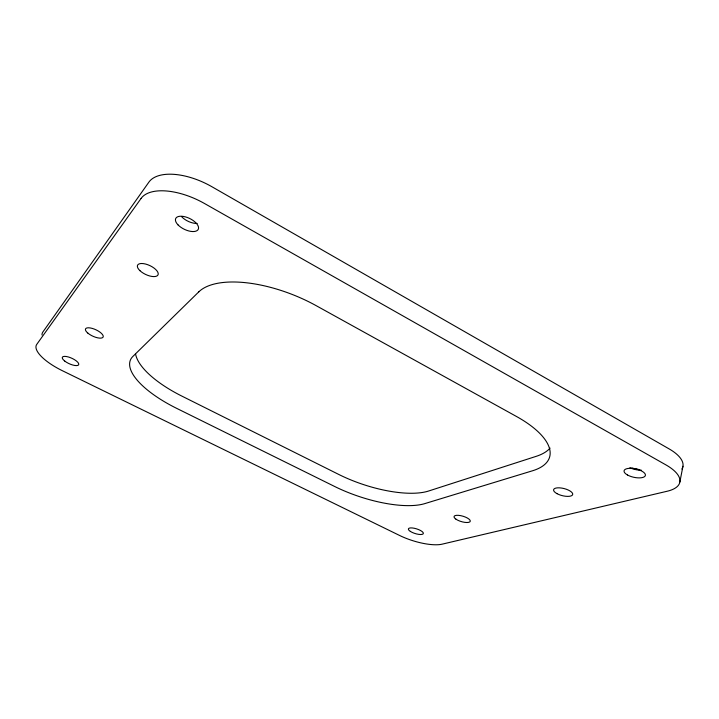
<?xml version="1.0" encoding="UTF-8"?>
<svg xmlns="http://www.w3.org/2000/svg" width="719" height="719" viewBox="0 0 719 719"><rect width="100%" height="100%" fill="white"/><g stroke="black" fill="none" stroke-linecap="round" stroke-linejoin="round"><path stroke-width="1.08" d="M679.859 482L682.942 466.272M197.15 223.456A12.448 6.103 25.7 0 1 181.844 216.94M681.891 469.013A45.207 18.361 12 0 0 669.092 448.881L211.907 186.733A51.732 25.749 25.9 0 0 148.869 182.168L42.852 332.034A37.217 12.969 24.6 0 0 42.008 335.009M639.227 469.561A28.922 11.747 12 0 1 632.01 467.997M135.63 354.251A75.756 28.571 22.2 0 0 181.979 396.16L338.838 474.486A71.244 25.686 18.3 0 0 428.578 491.032L536.212 456.331A84.078 35.006 16 0 0 550.053 448.117M641.276 470.154A10.875 4.35 12.2 0 1 629.934 467.701M141.095 198.417L36.759 344.374A37.415 12.627 24.4 0 0 62.31 370.68L399.683 535.511A32.643 10.237 17.4 0 0 442.131 544.166L667.223 491.23A45.504 17.921 12.3 0 0 665.848 464.851L204.421 203.459A52.128 25.183 25.6 0 0 141.095 198.417M198.83 291.824L132.907 356.417A76.187 27.834 22.1 0 0 176.829 408.437L334.748 486.529A71.63 25.003 18.4 0 0 424.812 503.606L532.473 470.792A84.608 34.135 16.2 0 0 516.467 416.472L316.072 305.611A89.857 39.23 21.4 0 0 198.83 291.824M178.033 224.885A12.502 6.031 25.6 0 0 197.815 229.981A12.502 6.031 25.6 0 0 185.16 216.814A12.502 6.031 25.6 0 0 178.033 224.885M64.71 361.046A8.979 3.029 24.4 0 0 78.524 364.955A8.979 3.029 24.4 0 0 68.323 356.957A8.979 3.029 24.4 0 0 64.71 361.046M455.954 519.181A8.448 2.813 16.5 0 0 469.822 521.895A8.448 2.813 16.5 0 0 460.717 515.658A8.448 2.813 16.5 0 0 455.954 519.181M557.036 493.674A9.85 3.658 14.2 0 0 572.603 494.771A9.85 3.658 14.2 0 0 559.804 487.859A9.85 3.658 14.2 0 0 557.036 493.674M139.935 270.668A11.315 4.907 25.2 0 0 157.686 275.386A11.315 4.907 25.2 0 0 145.75 264.089A11.315 4.907 25.2 0 0 139.935 270.668M410.333 531.386A7.828 2.454 17.4 0 0 423.033 533.974A7.828 2.454 17.4 0 0 414.225 528.249A7.828 2.454 17.4 0 0 410.333 531.386M627.453 474.971A10.911 4.296 12.3 0 0 645.168 475.978A10.911 4.296 12.3 0 0 631.588 468.33A10.911 4.296 12.3 0 0 627.453 474.971M87.916 333.167A9.698 3.559 24.7 0 0 102.934 337.337A9.698 3.559 24.7 0 0 92.149 328.376A9.698 3.559 24.7 0 0 87.916 333.167"/></g></svg>
